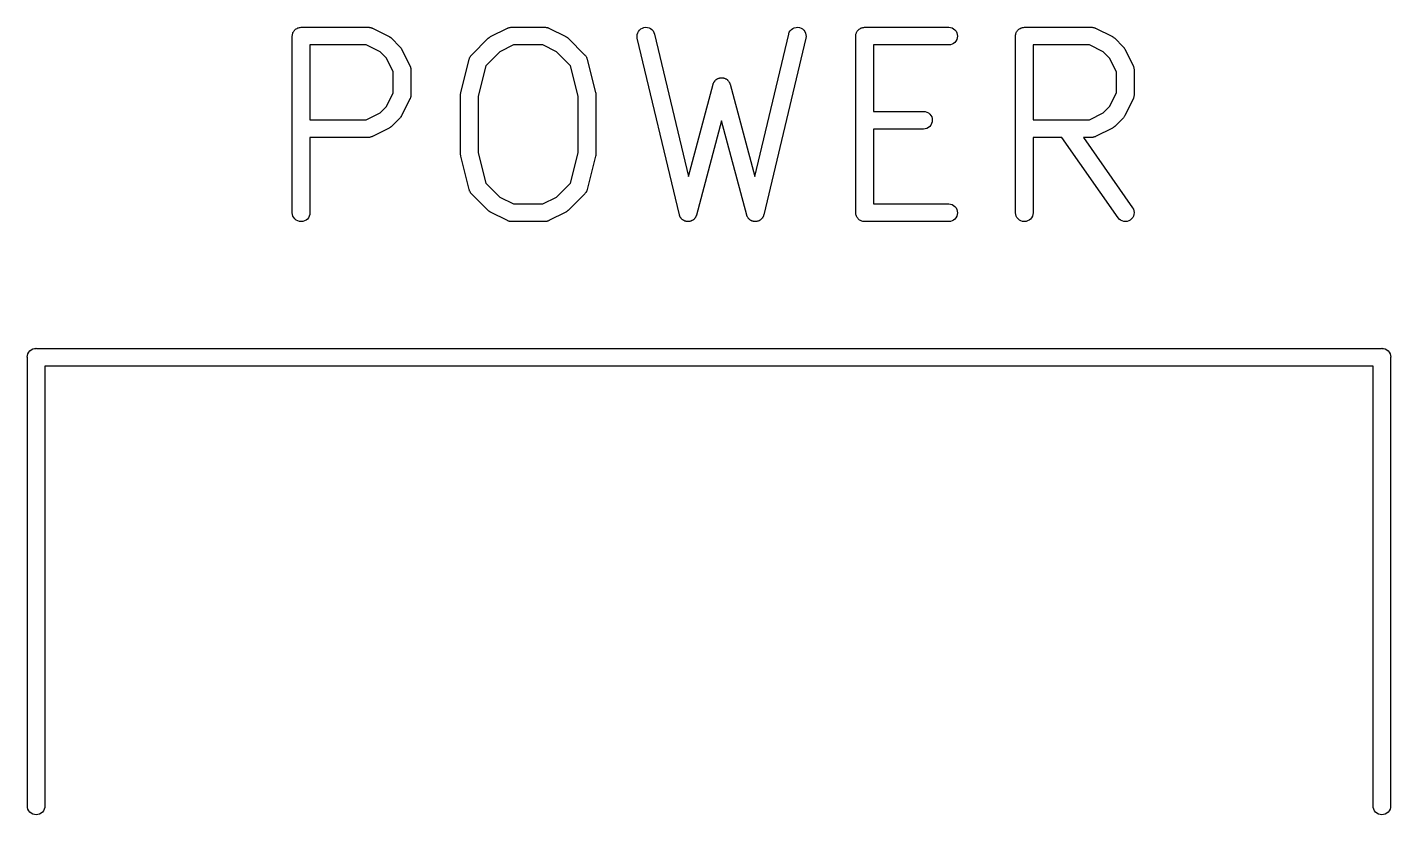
# Model space of a CAD drawing. Extents: x 1.2 to 20.5, y -8.3 to 2.7.
# Drawn here: x 18.99 to 20.51, y -7.76 to -6.882 of the extents above; entities that cross this region are included whole.
import ezdxf

# ---------------------------------------------------------------- set-up
doc = ezdxf.new("R2010")
doc.units = 0
doc.header["$MEASUREMENT"] = 0
doc.layers.add('BLACK', color=7, linetype='CONTINUOUS')

msp = doc.modelspace()

# ---------------------------------------------------------------- linework, layer by layer
at = {"layer": 'BLACK', "linetype": 'CONTINUOUS'}
for p, q in [((19.2885, -6.88517), (19.2892, -6.88459)), ((19.2892, -6.88459), (19.2899, -6.884)), ((19.2899, -6.884), (19.29, -6.88399)), ((19.29, -6.88397), (19.2908, -6.88354)), ((19.29, -6.88399), (19.29, -6.88397)), ((19.2908, -6.88354), (19.2916, -6.8831)), ((19.2916, -6.8831), (19.2917, -6.88309)), ((19.2917, -6.88308), (19.2926, -6.88281)), ((19.2917, -6.88309), (19.2917, -6.88308)), ((19.2926, -6.88281), (19.2935, -6.88255)), ((19.2935, -6.88253), (19.2944, -6.88245)), ((19.2935, -6.88254), (19.2935, -6.88253)), ((19.2935, -6.88255), (19.2935, -6.88254)), ((19.2944, -6.88245), (19.2954, -6.88236)), ((19.2954, -6.88236), (19.3704, -6.88236)), ((19.3704, -6.88236), (19.3705, -6.88236)), ((19.3705, -6.88236), (19.3708, -6.88239)), ((19.3708, -6.88239), (19.3711, -6.88238)), ((19.3711, -6.88238), (19.3717, -6.8825)), ((19.3717, -6.8825), (19.3724, -6.88257)), ((19.3724, -6.88257), (19.3727, -6.88266)), ((19.3727, -6.88266), (19.373, -6.88271)), ((19.373, -6.88271), (19.3736, -6.88295)), ((19.3736, -6.88295), (19.3742, -6.88315)), ((19.3742, -6.88315), (19.3745, -6.88329)), ((19.3745, -6.88329), (19.3748, -6.8834)), ((19.3748, -6.8834), (19.3935, -6.89277)), ((19.5066, -6.89277), (19.5253, -6.8834)), ((19.5253, -6.8834), (19.5254, -6.88334)), ((19.5254, -6.88334), (19.5257, -6.88324)), ((19.5257, -6.88324), (19.526, -6.8831)), ((19.526, -6.8831), (19.5266, -6.88291)), ((19.5266, -6.88291), (19.5272, -6.88267)), ((19.5272, -6.88267), (19.5275, -6.88263)), ((19.5275, -6.88263), (19.5278, -6.88255)), ((19.5278, -6.88255), (19.5285, -6.88248)), ((19.5285, -6.88248), (19.5291, -6.88238)), ((19.5291, -6.88238), (19.5294, -6.88239)), ((19.5294, -6.88239), (19.5297, -6.88236)), ((19.5297, -6.88236), (19.5672, -6.88236)), ((19.5672, -6.88236), (19.5673, -6.88236)), ((19.5673, -6.88236), (19.5676, -6.88239)), ((19.5676, -6.88239), (19.5679, -6.88238)), ((19.5679, -6.88238), (19.5686, -6.8825)), ((19.5686, -6.8825), (19.5693, -6.88257)), ((19.5693, -6.88257), (19.5695, -6.88266)), ((19.5695, -6.88266), (19.5698, -6.88271)), ((19.5698, -6.88271), (19.5704, -6.88295)), ((19.5704, -6.88295), (19.5711, -6.88315)), ((19.5711, -6.88315), (19.5713, -6.88329)), ((19.5713, -6.88329), (19.5716, -6.8834)), ((19.5716, -6.8834), (19.5904, -6.89277)), ((19.6725, -6.88544), (19.674, -6.88418)), ((19.674, -6.88418), (19.6757, -6.88322)), ((19.6757, -6.88322), (19.6775, -6.88261)), ((19.6775, -6.88261), (19.6794, -6.88236)), ((19.6794, -6.88236), (19.6813, -6.88249)), ((19.6813, -6.88249), (19.6832, -6.88299)), ((19.6832, -6.88299), (19.6849, -6.88384)), ((19.6849, -6.88384), (19.6864, -6.885)), ((19.8418, -6.88491), (19.8434, -6.88376)), ((19.8434, -6.88376), (19.8451, -6.88294)), ((19.8451, -6.88294), (19.847, -6.88247)), ((19.847, -6.88247), (19.8489, -6.88237)), ((19.8489, -6.88237), (19.8508, -6.88264)), ((19.8508, -6.88264), (19.8526, -6.88328)), ((19.8526, -6.88328), (19.8542, -6.88426)), ((19.8542, -6.88426), (19.8557, -6.88554)), ((19.9165, -6.88517), (19.9173, -6.88459)), ((19.9173, -6.88459), (19.918, -6.884)), ((19.918, -6.88397), (19.9188, -6.88354)), ((19.918, -6.88399), (19.918, -6.88397)), ((19.918, -6.884), (19.918, -6.88399)), ((19.9188, -6.88354), (19.9197, -6.8831)), ((19.9197, -6.88308), (19.9206, -6.88281)), ((19.9197, -6.88309), (19.9197, -6.88308)), ((19.9197, -6.8831), (19.9197, -6.88309)), ((19.9206, -6.88281), (19.9215, -6.88255)), ((19.9215, -6.88254), (19.9216, -6.88253)), ((19.9215, -6.88255), (19.9215, -6.88254)), ((19.9216, -6.88253), (19.9225, -6.88245)), ((19.9225, -6.88245), (19.9234, -6.88236)), ((19.9234, -6.88236), (20.0172, -6.88236)), ((20.0172, -6.88236), (20.0173, -6.88236)), ((20.0173, -6.88236), (20.0192, -6.88257)), ((20.0192, -6.88257), (20.021, -6.88315)), ((20.021, -6.88315), (20.0227, -6.88408)), ((20.0227, -6.88408), (20.0242, -6.88531)), ((20.0946, -6.88517), (20.0954, -6.88459)), ((20.0954, -6.88459), (20.0961, -6.884)), ((20.0961, -6.88397), (20.0969, -6.88354)), ((20.0961, -6.88399), (20.0961, -6.88397)), ((20.0961, -6.884), (20.0961, -6.88399)), ((20.0969, -6.88354), (20.0978, -6.8831)), ((20.0978, -6.88308), (20.0987, -6.88281)), ((20.0978, -6.88309), (20.0978, -6.88308)), ((20.0978, -6.8831), (20.0978, -6.88309)), ((20.0987, -6.88281), (20.0996, -6.88255)), ((20.0996, -6.88254), (20.0997, -6.88253)), ((20.0996, -6.88255), (20.0996, -6.88254)), ((20.0997, -6.88253), (20.1006, -6.88245)), ((20.1006, -6.88245), (20.1015, -6.88236)), ((20.1015, -6.88236), (20.1765, -6.88236)), ((20.1765, -6.88236), (20.1766, -6.88236)), ((20.1766, -6.88236), (20.1769, -6.88239)), ((20.1769, -6.88239), (20.1772, -6.88238)), ((20.1772, -6.88238), (20.1779, -6.8825)), ((20.1779, -6.8825), (20.1786, -6.88257)), ((20.1786, -6.88257), (20.1788, -6.88266)), ((20.1788, -6.88266), (20.1791, -6.88271)), ((20.1791, -6.88271), (20.1797, -6.88295)), ((20.1797, -6.88295), (20.1804, -6.88315)), ((20.1804, -6.88315), (20.1806, -6.88329)), ((20.1806, -6.88329), (20.1809, -6.8834)), ((20.1809, -6.8834), (20.1997, -6.89277)), ((19.2855, -6.89206), (19.2856, -6.89114)), ((19.2855, -6.89213), (19.2855, -6.89206)), ((19.2855, -6.8922), (19.2855, -6.89213)), ((19.2855, -6.89213), (19.2855, -6.89213)), ((19.2855, -6.89213), (19.2855, -6.89213)), ((19.2855, -7.08905), (19.2855, -6.8922)), ((19.2856, -6.89114), (19.2857, -6.89022)), ((19.2857, -6.89015), (19.286, -6.88927)), ((19.2857, -6.89019), (19.2857, -6.89015)), ((19.2857, -6.89022), (19.2857, -6.89019)), ((19.286, -6.88927), (19.2863, -6.88839)), ((19.2863, -6.88832), (19.2868, -6.88751)), ((19.2863, -6.88836), (19.2863, -6.88832)), ((19.2863, -6.88839), (19.2863, -6.88836)), ((19.2868, -6.88751), (19.2872, -6.8867)), ((19.2872, -6.88664), (19.2878, -6.88593)), ((19.2872, -6.88667), (19.2872, -6.88664)), ((19.2872, -6.8867), (19.2872, -6.88667)), ((19.2878, -6.88593), (19.2884, -6.88522)), ((19.2884, -6.88522), (19.2885, -6.8852)), ((19.2885, -6.8852), (19.2885, -6.88517)), ((19.3935, -6.89277), (19.3936, -6.89283)), ((19.3936, -6.89283), (19.3941, -6.89313)), ((19.3941, -6.89313), (19.3946, -6.8934)), ((19.3946, -6.8934), (19.3949, -6.89366)), ((19.3949, -6.89366), (19.3952, -6.89388)), ((19.3952, -6.89388), (19.3956, -6.89426)), ((19.3956, -6.89426), (19.3961, -6.89462)), ((19.3961, -6.89462), (19.4054, -6.90399)), ((19.4853, -6.91336), (19.504, -6.89462)), ((19.504, -6.89462), (19.5041, -6.89452)), ((19.5041, -6.89452), (19.5045, -6.89417)), ((19.5045, -6.89417), (19.5049, -6.89379)), ((19.5049, -6.89379), (19.5053, -6.89358)), ((19.5053, -6.89358), (19.5056, -6.89332)), ((19.5056, -6.89332), (19.5061, -6.89307)), ((19.5061, -6.89307), (19.5066, -6.89277)), ((19.5904, -6.89277), (19.5905, -6.89283)), ((19.5905, -6.89283), (19.5909, -6.89313)), ((19.5909, -6.89313), (19.5914, -6.8934)), ((19.5914, -6.8934), (19.5918, -6.89366)), ((19.5918, -6.89366), (19.5921, -6.89388)), ((19.5921, -6.89388), (19.5925, -6.89426)), ((19.5925, -6.89426), (19.5929, -6.89462)), ((19.5929, -6.89462), (19.6117, -6.91336)), ((19.6699, -6.89244), (19.67, -6.89052)), ((19.6701, -6.89435), (19.6699, -6.89244)), ((19.67, -6.89052), (19.6705, -6.88867)), ((19.6701, -6.89448), (19.6701, -6.89435)), ((19.717, -7.09133), (19.6701, -6.89448)), ((19.6705, -6.88867), (19.6714, -6.88695)), ((19.6714, -6.88695), (19.6725, -6.88544)), ((19.6864, -6.885), (19.6877, -6.88644)), ((19.6877, -6.88644), (19.6886, -6.8881)), ((19.6886, -6.8881), (19.6893, -6.88992)), ((19.6893, -6.88992), (19.7271, -7.04883)), ((19.801, -7.04883), (19.8389, -6.88992)), ((19.858, -6.89448), (19.8111, -7.09133)), ((19.8389, -6.88979), (19.8395, -6.88798)), ((19.8389, -6.88992), (19.8389, -6.88979)), ((19.8395, -6.88798), (19.8405, -6.88633)), ((19.8405, -6.88633), (19.8418, -6.88491)), ((19.8557, -6.88554), (19.8568, -6.88707)), ((19.8568, -6.88707), (19.8577, -6.8888)), ((19.8577, -6.8888), (19.8581, -6.89066)), ((19.8583, -6.89258), (19.858, -6.89448)), ((19.8581, -6.89066), (19.8583, -6.89258)), ((19.9136, -6.89206), (19.9137, -6.89114)), ((19.9136, -6.89213), (19.9136, -6.89206)), ((19.9136, -6.8922), (19.9136, -6.89213)), ((19.9136, -6.89213), (19.9136, -6.89213)), ((19.9136, -6.89213), (19.9136, -6.89213)), ((19.9136, -7.08905), (19.9136, -6.8922)), ((19.9137, -6.89114), (19.9138, -6.89022)), ((19.9138, -6.89015), (19.9141, -6.88927)), ((19.9138, -6.89019), (19.9138, -6.89015)), ((19.9138, -6.89022), (19.9138, -6.89019)), ((19.9141, -6.88927), (19.9143, -6.88839)), ((19.9143, -6.88839), (19.9144, -6.88836)), ((19.9144, -6.88832), (19.9148, -6.88751)), ((19.9144, -6.88836), (19.9144, -6.88832)), ((19.9148, -6.88751), (19.9153, -6.8867)), ((19.9153, -6.88664), (19.9159, -6.88593)), ((19.9153, -6.88667), (19.9153, -6.88664)), ((19.9153, -6.8867), (19.9153, -6.88667)), ((19.9159, -6.88593), (19.9165, -6.88522)), ((19.9165, -6.8852), (19.9165, -6.88517)), ((19.9165, -6.88522), (19.9165, -6.8852)), ((20.0241, -6.89918), (20.0226, -6.9004)), ((20.0253, -6.8977), (20.0241, -6.89918)), ((20.0242, -6.88531), (20.0254, -6.88681)), ((20.0262, -6.89602), (20.0253, -6.8977)), ((20.0254, -6.88681), (20.0263, -6.88851)), ((20.0268, -6.89418), (20.0262, -6.89602)), ((20.0263, -6.88851), (20.0268, -6.89036)), ((20.0268, -6.89036), (20.027, -6.89227)), ((20.027, -6.89227), (20.0268, -6.89418)), ((20.0917, -6.89206), (20.0918, -6.89114)), ((20.0917, -6.89213), (20.0917, -6.89206)), ((20.0917, -6.8922), (20.0917, -6.89213)), ((20.0917, -6.89213), (20.0917, -6.89213)), ((20.0917, -6.89213), (20.0917, -6.89213)), ((20.0917, -7.08905), (20.0917, -6.8922)), ((20.0918, -6.89114), (20.0919, -6.89022)), ((20.0919, -6.89015), (20.0922, -6.88927)), ((20.0919, -6.89019), (20.0919, -6.89015)), ((20.0919, -6.89022), (20.0919, -6.89019)), ((20.0922, -6.88927), (20.0924, -6.88839)), ((20.0924, -6.88839), (20.0925, -6.88836)), ((20.0925, -6.88832), (20.0929, -6.88751)), ((20.0925, -6.88836), (20.0925, -6.88832)), ((20.0929, -6.88751), (20.0934, -6.8867)), ((20.0934, -6.88664), (20.094, -6.88593)), ((20.0934, -6.88667), (20.0934, -6.88664)), ((20.0934, -6.8867), (20.0934, -6.88667)), ((20.094, -6.88593), (20.0946, -6.88522)), ((20.0946, -6.8852), (20.0946, -6.88517)), ((20.0946, -6.88522), (20.0946, -6.8852)), ((20.1997, -6.89277), (20.1998, -6.89283)), ((20.1998, -6.89283), (20.2002, -6.89313)), ((20.2002, -6.89313), (20.2007, -6.8934)), ((20.2007, -6.8934), (20.201, -6.89366)), ((20.201, -6.89366), (20.2014, -6.89388)), ((20.2014, -6.89388), (20.2018, -6.89426)), ((20.2018, -6.89426), (20.2022, -6.89462)), ((20.2022, -6.89462), (20.2116, -6.90399)), ((19.3052, -6.90204), (19.3052, -6.98547)), ((19.368, -6.90204), (19.3052, -6.90204)), ((19.3833, -6.90966), (19.368, -6.90204)), ((19.3904, -6.91678), (19.3833, -6.90966)), ((19.4054, -6.90399), (19.4055, -6.90409)), ((19.4055, -6.90409), (19.4059, -6.90452)), ((19.4059, -6.90452), (19.4063, -6.90492)), ((19.4063, -6.90492), (19.4065, -6.90527)), ((19.4065, -6.90527), (19.4067, -6.90559)), ((19.4067, -6.90559), (19.407, -6.90608)), ((19.407, -6.90608), (19.4073, -6.90655)), ((19.4073, -6.90655), (19.4167, -6.92529)), ((19.4837, -6.91543), (19.484, -6.91485)), ((19.484, -6.91485), (19.4842, -6.91462)), ((19.4842, -6.91462), (19.4844, -6.91437)), ((19.4844, -6.91437), (19.4848, -6.91388)), ((19.4848, -6.91388), (19.4853, -6.91336)), ((19.5168, -6.90966), (19.5011, -6.92535)), ((19.532, -6.90204), (19.5168, -6.90966)), ((19.5649, -6.90204), (19.532, -6.90204)), ((19.5801, -6.90966), (19.5649, -6.90204)), ((19.5958, -6.92535), (19.5801, -6.90966)), ((19.6117, -6.91336), (19.6118, -6.91346)), ((19.6118, -6.91346), (19.6122, -6.91398)), ((19.6122, -6.91398), (19.6126, -6.91448)), ((19.6126, -6.91448), (19.6128, -6.91473)), ((19.6128, -6.91473), (19.613, -6.91496)), ((19.613, -6.91496), (19.6133, -6.91555)), ((20.0172, -6.90204), (19.9333, -6.90204)), ((19.9333, -6.90204), (19.9333, -6.9761)), ((20.0191, -6.90186), (20.0172, -6.90204)), ((20.0209, -6.9013), (20.0191, -6.90186)), ((20.0226, -6.9004), (20.0209, -6.9013)), ((20.1114, -6.90204), (20.1114, -6.98547)), ((20.1742, -6.90204), (20.1114, -6.90204)), ((20.1894, -6.90966), (20.1742, -6.90204)), ((20.1965, -6.91678), (20.1894, -6.90966)), ((20.2116, -6.90399), (20.2117, -6.90409)), ((20.2117, -6.90409), (20.212, -6.90452)), ((20.212, -6.90452), (20.2124, -6.90492)), ((20.2124, -6.90492), (20.2126, -6.90527)), ((20.2126, -6.90527), (20.2129, -6.90559)), ((20.2129, -6.90559), (20.2131, -6.90608)), ((20.2131, -6.90608), (20.2134, -6.90655)), ((20.2134, -6.90655), (20.2228, -6.92529)), ((19.398, -6.93202), (19.3904, -6.91678)), ((19.4167, -6.92529), (19.4167, -6.92542)), ((19.4167, -6.92542), (19.4168, -6.92569)), ((19.4168, -6.92569), (19.417, -6.92595)), ((19.417, -6.92595), (19.4171, -6.92659)), ((19.4171, -6.92659), (19.4174, -6.92722)), ((19.4174, -6.92722), (19.4174, -6.92751)), ((19.4174, -6.92751), (19.4175, -6.92778)), ((19.4175, -6.92778), (19.4176, -6.92845)), ((19.4176, -6.92845), (19.4177, -6.92912)), ((19.4177, -6.92912), (19.4177, -6.92941)), ((19.4177, -6.92941), (19.4177, -6.9297)), ((19.4177, -6.9297), (19.4177, -6.95782)), ((19.4733, -6.95543), (19.4827, -6.91794)), ((19.4827, -6.9178), (19.4829, -6.91718)), ((19.4827, -6.91794), (19.4827, -6.9178)), ((19.4829, -6.91718), (19.4831, -6.91654)), ((19.4831, -6.91654), (19.4833, -6.91628)), ((19.4833, -6.91628), (19.4834, -6.916)), ((19.4834, -6.916), (19.4837, -6.91543)), ((19.5011, -6.92535), (19.4927, -6.95903)), ((19.6042, -6.95903), (19.5958, -6.92535)), ((19.6133, -6.91555), (19.6136, -6.91613)), ((19.6136, -6.91613), (19.6137, -6.9164)), ((19.6137, -6.9164), (19.6138, -6.91667)), ((19.6138, -6.91667), (19.614, -6.91731)), ((19.614, -6.91731), (19.6143, -6.91794)), ((19.6143, -6.91794), (19.6236, -6.95543)), ((20.2042, -6.93202), (20.1965, -6.91678)), ((20.2228, -6.92529), (20.2229, -6.92542)), ((20.2229, -6.92542), (20.223, -6.92569)), ((20.223, -6.92569), (20.2231, -6.92595)), ((20.2231, -6.92595), (20.2233, -6.92659)), ((20.2233, -6.92659), (20.2235, -6.92722)), ((20.2235, -6.92722), (20.2236, -6.92751)), ((20.2236, -6.92751), (20.2237, -6.92778)), ((20.2237, -6.92778), (20.2237, -6.92845)), ((20.2237, -6.92845), (20.2238, -6.92912)), ((20.2238, -6.92912), (20.2238, -6.92941)), ((20.2238, -6.92941), (20.2238, -6.9297)), ((20.2238, -6.9297), (20.2238, -6.95782)), ((19.398, -6.95549), (19.398, -6.93202)), ((19.7546, -6.94578), (19.7547, -6.94548)), ((19.7547, -6.94548), (19.7548, -6.94516)), ((19.7548, -6.94516), (19.7551, -6.94458)), ((19.7551, -6.94458), (19.7553, -6.94399)), ((19.7553, -6.94399), (19.7555, -6.94371)), ((19.7555, -6.94371), (19.7556, -6.94342)), ((19.7556, -6.94342), (19.756, -6.94291)), ((19.756, -6.94291), (19.7563, -6.94237)), ((19.7563, -6.94237), (19.7565, -6.94213)), ((19.7565, -6.94213), (19.7567, -6.94187)), ((19.7567, -6.94187), (19.7572, -6.94144)), ((19.7572, -6.94144), (19.7576, -6.94098)), ((19.7576, -6.94098), (19.7579, -6.94079)), ((19.7579, -6.94079), (19.7581, -6.94058)), ((19.7581, -6.94058), (19.7587, -6.94024)), ((19.7587, -6.94024), (19.7592, -6.93987)), ((19.7592, -6.93987), (19.7595, -6.93974)), ((19.7595, -6.93974), (19.7598, -6.93958)), ((19.7598, -6.93958), (19.7604, -6.93936)), ((19.7604, -6.93936), (19.761, -6.9391)), ((19.761, -6.9391), (19.7613, -6.93903)), ((19.7613, -6.93903), (19.7616, -6.93892)), ((19.7616, -6.93892), (19.7622, -6.93882)), ((19.7622, -6.93882), (19.7628, -6.93868)), ((19.7628, -6.93868), (19.7632, -6.93867)), ((19.7632, -6.93867), (19.7635, -6.93862)), ((19.7635, -6.93862), (19.7641, -6.93864)), ((19.7641, -6.93864), (19.7648, -6.93863)), ((19.7648, -6.93863), (19.7651, -6.93868)), ((19.7651, -6.93868), (19.7654, -6.93869)), ((19.7654, -6.93869), (19.766, -6.93884)), ((19.766, -6.93884), (19.7667, -6.93895)), ((19.7667, -6.93895), (19.767, -6.93907)), ((19.767, -6.93907), (19.7673, -6.93914)), ((19.7673, -6.93914), (19.7679, -6.93941)), ((19.7679, -6.93941), (19.7685, -6.93964)), ((19.7685, -6.93964), (19.7687, -6.93981)), ((19.7687, -6.93981), (19.769, -6.93994)), ((19.769, -6.93994), (19.7695, -6.94032)), ((19.7695, -6.94032), (19.7701, -6.94066)), ((19.7701, -6.94066), (19.7703, -6.94088)), ((19.7703, -6.94088), (19.7706, -6.94107)), ((19.7706, -6.94107), (19.771, -6.94154)), ((19.771, -6.94154), (19.7715, -6.94198)), ((19.7715, -6.94198), (19.7717, -6.94224)), ((19.7717, -6.94224), (19.7719, -6.94248)), ((19.7719, -6.94248), (19.7722, -6.94302)), ((19.7722, -6.94302), (19.7726, -6.94354)), ((19.7726, -6.94354), (19.7727, -6.94384)), ((19.7727, -6.94384), (19.7729, -6.94411)), ((19.7729, -6.94411), (19.7731, -6.94471)), ((19.7731, -6.94471), (19.7734, -6.94529)), ((19.7734, -6.94529), (19.7735, -6.94561)), ((20.2042, -6.95549), (20.2042, -6.93202)), ((19.3904, -6.97074), (19.398, -6.95549)), ((19.4173, -6.96043), (19.4171, -6.96105)), ((19.4174, -6.96014), (19.4173, -6.96043)), ((19.4175, -6.95986), (19.4174, -6.96014)), ((19.4176, -6.9592), (19.4175, -6.95986)), ((19.4177, -6.95853), (19.4176, -6.9592)), ((19.4177, -6.95782), (19.4177, -6.95796)), ((19.4177, -6.95796), (19.4177, -6.95824)), ((19.4177, -6.95824), (19.4177, -6.95853)), ((19.473, -6.95733), (19.4731, -6.95655)), ((19.473, -6.95751), (19.473, -6.95733)), ((19.473, -6.95768), (19.473, -6.95751)), ((19.473, -6.95782), (19.473, -6.95768)), ((19.473, -7.02343), (19.473, -6.95782)), ((19.4731, -6.95655), (19.4732, -6.95577)), ((19.4732, -6.95577), (19.4733, -6.9556)), ((19.4733, -6.9556), (19.4733, -6.95543)), ((19.4927, -6.95903), (19.4927, -7.02222)), ((19.6042, -7.02222), (19.6042, -6.95903)), ((19.6236, -6.95543), (19.6237, -6.95556)), ((19.6237, -6.95556), (19.6237, -6.95574)), ((19.6237, -6.95574), (19.6237, -6.95591)), ((19.6237, -6.95591), (19.6238, -6.95669)), ((19.6238, -6.95669), (19.6239, -6.95747)), ((19.6239, -6.95747), (19.6239, -6.95764)), ((19.6239, -6.95764), (19.6239, -6.95782)), ((19.6239, -6.95782), (19.6239, -7.02343)), ((19.7271, -7.04883), (19.7546, -6.94591)), ((19.7546, -6.94591), (19.7546, -6.94578)), ((19.7735, -6.94561), (19.7736, -6.94591)), ((19.7736, -6.94591), (19.801, -7.04883)), ((20.1965, -6.97074), (20.2042, -6.95549)), ((20.2235, -6.96043), (20.2233, -6.96105)), ((20.2236, -6.95986), (20.2235, -6.96014)), ((20.2235, -6.96014), (20.2235, -6.96043)), ((20.2237, -6.9592), (20.2236, -6.95986)), ((20.2238, -6.95853), (20.2237, -6.9592)), ((20.2238, -6.95782), (20.2238, -6.95796)), ((20.2238, -6.95796), (20.2238, -6.95824)), ((20.2238, -6.95824), (20.2238, -6.95853)), ((19.3833, -6.97785), (19.3904, -6.97074)), ((19.4167, -6.96222), (19.4073, -6.98097)), ((19.4168, -6.96195), (19.4167, -6.96222)), ((19.4169, -6.9617), (19.4168, -6.96195)), ((19.4171, -6.96105), (19.4169, -6.9617)), ((20.1894, -6.97785), (20.1965, -6.97074)), ((20.2228, -6.96222), (20.2134, -6.98097)), ((20.2229, -6.96195), (20.2228, -6.96222)), ((20.2231, -6.9617), (20.2229, -6.96195)), ((20.2233, -6.96105), (20.2231, -6.9617)), ((19.3052, -6.98547), (19.368, -6.98547)), ((19.368, -6.98547), (19.3833, -6.97785)), ((19.4054, -6.98353), (19.3961, -6.9929)), ((19.4058, -6.9831), (19.4054, -6.98353)), ((19.4062, -6.9827), (19.4058, -6.9831)), ((19.4064, -6.98236), (19.4062, -6.9827)), ((19.4067, -6.98204), (19.4064, -6.98236)), ((19.4069, -6.98155), (19.4067, -6.98204)), ((19.4072, -6.98109), (19.4069, -6.98155)), ((19.4073, -6.98097), (19.4072, -6.98109)), ((19.7641, -6.98664), (19.7361, -7.09159)), ((19.792, -7.09159), (19.7641, -6.98664)), ((19.9333, -6.9761), (19.989, -6.9761)), ((19.989, -6.9761), (19.9892, -6.9761)), ((19.9892, -6.9761), (19.9911, -6.97631)), ((19.9911, -6.97631), (19.9929, -6.97689)), ((19.9929, -6.97689), (19.9946, -6.97782)), ((19.9946, -6.97782), (19.9961, -6.97905)), ((19.9961, -6.97905), (19.9973, -6.98055)), ((19.9981, -6.98975), (19.9972, -6.99144)), ((19.9973, -6.98055), (19.9982, -6.98225)), ((19.9987, -6.98792), (19.9981, -6.98975)), ((19.9982, -6.98225), (19.9987, -6.98409)), ((19.9987, -6.98409), (19.9989, -6.98601)), ((19.9989, -6.98601), (19.9987, -6.98792)), ((20.1114, -6.98547), (20.1742, -6.98547)), ((20.1742, -6.98547), (20.1894, -6.97785)), ((20.2116, -6.98353), (20.2022, -6.9929)), ((20.2119, -6.9831), (20.2116, -6.98353)), ((20.2123, -6.9827), (20.2119, -6.9831)), ((20.2125, -6.98236), (20.2123, -6.9827)), ((20.2128, -6.98204), (20.2125, -6.98236)), ((20.2131, -6.98155), (20.2128, -6.98204)), ((20.2134, -6.98109), (20.2131, -6.98155)), ((20.2134, -6.98097), (20.2134, -6.98109)), ((19.3704, -7.00516), (19.3052, -7.00516)), ((19.3052, -7.00516), (19.3052, -7.08905)), ((19.3706, -7.00513), (19.3704, -7.00516)), ((19.3709, -7.00514), (19.3706, -7.00513)), ((19.3716, -7.00503), (19.3709, -7.00514)), ((19.3723, -7.00497), (19.3716, -7.00503)), ((19.3725, -7.00488), (19.3723, -7.00497)), ((19.3728, -7.00484), (19.3725, -7.00488)), ((19.3735, -7.00461), (19.3728, -7.00484)), ((19.3741, -7.00441), (19.3735, -7.00461)), ((19.3744, -7.00428), (19.3741, -7.00441)), ((19.3746, -7.00418), (19.3744, -7.00428)), ((19.3748, -7.00412), (19.3746, -7.00418)), ((19.3935, -6.99474), (19.3748, -7.00412)), ((19.394, -6.99445), (19.3935, -6.99474)), ((19.3945, -6.99419), (19.394, -6.99445)), ((19.3948, -6.99394), (19.3945, -6.99419)), ((19.3951, -6.99372), (19.3948, -6.99394)), ((19.3955, -6.99334), (19.3951, -6.99372)), ((19.396, -6.993), (19.3955, -6.99334)), ((19.3961, -6.9929), (19.396, -6.993)), ((19.989, -6.99578), (19.9333, -6.99578)), ((19.9333, -6.99578), (19.9333, -7.07921)), ((19.9909, -6.99559), (19.989, -6.99578)), ((19.9928, -6.99504), (19.9909, -6.99559)), ((19.9945, -6.99414), (19.9928, -6.99504)), ((19.996, -6.99292), (19.9945, -6.99414)), ((19.9972, -6.99144), (19.996, -6.99292)), ((20.1433, -7.00516), (20.1114, -7.00516)), ((20.1114, -7.00516), (20.1114, -7.08905)), ((20.2059, -7.0947), (20.1433, -7.00516)), ((20.1765, -7.00516), (20.1673, -7.00516)), ((20.1673, -7.00516), (20.2221, -7.08341)), ((20.1768, -7.00513), (20.1765, -7.00516)), ((20.1771, -7.00514), (20.1768, -7.00513)), ((20.1778, -7.00503), (20.1771, -7.00514)), ((20.1784, -7.00497), (20.1778, -7.00503)), ((20.1787, -7.00488), (20.1784, -7.00497)), ((20.179, -7.00484), (20.1787, -7.00488)), ((20.1796, -7.00461), (20.179, -7.00484)), ((20.1803, -7.00441), (20.1796, -7.00461)), ((20.1805, -7.00428), (20.1803, -7.00441)), ((20.1808, -7.00418), (20.1805, -7.00428)), ((20.1809, -7.00412), (20.1808, -7.00418)), ((20.1997, -6.99474), (20.1809, -7.00412)), ((20.2001, -6.99445), (20.1997, -6.99474)), ((20.2006, -6.99419), (20.2001, -6.99445)), ((20.2009, -6.99394), (20.2006, -6.99419)), ((20.2013, -6.99372), (20.2009, -6.99394)), ((20.2017, -6.99334), (20.2013, -6.99372)), ((20.2021, -6.993), (20.2017, -6.99334)), ((20.2022, -6.9929), (20.2021, -6.993)), ((19.473, -7.02361), (19.473, -7.02343)), ((19.473, -7.02378), (19.473, -7.02361)), ((19.4731, -7.02456), (19.473, -7.02378)), ((19.4732, -7.02535), (19.4731, -7.02456)), ((19.4732, -7.02551), (19.4732, -7.02535)), ((19.4733, -7.02569), (19.4732, -7.02551)), ((19.4733, -7.02582), (19.4733, -7.02569)), ((19.4827, -7.06332), (19.4733, -7.02582)), ((19.4927, -7.02222), (19.5011, -7.0559)), ((19.5958, -7.0559), (19.6042, -7.02222)), ((19.6236, -7.02582), (19.6143, -7.06332)), ((19.6237, -7.02565), (19.6236, -7.02582)), ((19.6238, -7.0247), (19.6237, -7.02548)), ((19.6237, -7.02548), (19.6237, -7.02565)), ((19.6239, -7.02392), (19.6238, -7.0247)), ((19.6239, -7.02343), (19.6239, -7.02357)), ((19.6239, -7.02357), (19.6239, -7.02375)), ((19.6239, -7.02375), (19.6239, -7.02392)), ((19.4829, -7.06394), (19.4827, -7.06332)), ((19.4831, -7.06459), (19.4829, -7.06394)), ((19.4832, -7.06485), (19.4831, -7.06459)), ((19.4833, -7.06513), (19.4832, -7.06485)), ((19.4837, -7.0657), (19.4833, -7.06513)), ((19.484, -7.06629), (19.4837, -7.0657)), ((19.4841, -7.06652), (19.484, -7.06629)), ((19.4843, -7.06678), (19.4841, -7.06652)), ((19.4847, -7.06727), (19.4843, -7.06678)), ((19.5011, -7.0559), (19.5168, -7.07159)), ((19.5801, -7.07159), (19.5958, -7.0559)), ((19.6125, -7.06689), (19.6121, -7.06737)), ((19.6127, -7.06663), (19.6125, -7.06689)), ((19.6129, -7.06641), (19.6127, -7.06663)), ((19.6132, -7.06582), (19.6129, -7.06641)), ((19.6135, -7.06525), (19.6132, -7.06582)), ((19.6137, -7.06497), (19.6135, -7.06525)), ((19.6138, -7.06471), (19.6137, -7.06497)), ((19.614, -7.06408), (19.6138, -7.06471)), ((19.6142, -7.06345), (19.614, -7.06408)), ((19.6143, -7.06332), (19.6142, -7.06345)), ((19.4852, -7.06779), (19.4847, -7.06727)), ((19.4853, -7.06789), (19.4852, -7.06779)), ((19.504, -7.08664), (19.4853, -7.06789)), ((19.5168, -7.07159), (19.532, -7.07921)), ((19.532, -7.07921), (19.5649, -7.07921)), ((19.5649, -7.07921), (19.5801, -7.07159)), ((19.6117, -7.06789), (19.5929, -7.08664)), ((19.6121, -7.06737), (19.6117, -7.06789)), ((19.9333, -7.07921), (20.0172, -7.07921)), ((20.0172, -7.07921), (20.0173, -7.07921)), ((20.0173, -7.07921), (20.0192, -7.07942)), ((20.0192, -7.07942), (20.021, -7.08)), ((20.021, -7.08), (20.0227, -7.08093)), ((20.0227, -7.08093), (20.0242, -7.08216)), ((20.0242, -7.08216), (20.0254, -7.08366)), ((19.2857, -7.09096), (19.2855, -7.08905)), ((19.2863, -7.0928), (19.2857, -7.09096)), ((19.2872, -7.0945), (19.2863, -7.0928)), ((19.2884, -7.09599), (19.2872, -7.0945)), ((19.2899, -7.09721), (19.2884, -7.09599)), ((19.2916, -7.09812), (19.2899, -7.09721)), ((19.3008, -7.09729), (19.2991, -7.09818)), ((19.3023, -7.09608), (19.3008, -7.09729)), ((19.3035, -7.09461), (19.3023, -7.09608)), ((19.3044, -7.09293), (19.3035, -7.09461)), ((19.305, -7.0911), (19.3044, -7.09293)), ((19.3052, -7.08919), (19.305, -7.0911)), ((19.3052, -7.08905), (19.3052, -7.08919)), ((19.5044, -7.08699), (19.504, -7.08664)), ((19.5048, -7.08737), (19.5044, -7.08699)), ((19.5052, -7.0876), (19.5048, -7.08737)), ((19.5055, -7.08786), (19.5052, -7.0876)), ((19.506, -7.08812), (19.5055, -7.08786)), ((19.5064, -7.08842), (19.506, -7.08812)), ((19.5066, -7.08848), (19.5064, -7.08842)), ((19.5253, -7.09785), (19.5066, -7.08848)), ((19.5904, -7.08848), (19.5716, -7.09785)), ((19.5908, -7.08819), (19.5904, -7.08848)), ((19.5913, -7.08793), (19.5908, -7.08819)), ((19.5916, -7.08768), (19.5913, -7.08793)), ((19.592, -7.08746), (19.5916, -7.08768)), ((19.5924, -7.08708), (19.592, -7.08746)), ((19.5928, -7.08673), (19.5924, -7.08708)), ((19.5929, -7.08664), (19.5928, -7.08673)), ((19.7171, -7.09176), (19.717, -7.09133)), ((19.7172, -7.0922), (19.7171, -7.09176)), ((19.7174, -7.09267), (19.7172, -7.0922)), ((19.7176, -7.09315), (19.7174, -7.09267)), ((19.7178, -7.09354), (19.7176, -7.09315)), ((19.718, -7.09395), (19.7178, -7.09354)), ((19.7183, -7.09437), (19.718, -7.09395)), ((19.7186, -7.09481), (19.7183, -7.09437)), ((19.7189, -7.09515), (19.7186, -7.09481)), ((19.7191, -7.09552), (19.7189, -7.09515)), ((19.7195, -7.09587), (19.7191, -7.09552)), ((19.7199, -7.09625), (19.7195, -7.09587)), ((19.7202, -7.09652), (19.7199, -7.09625)), ((19.7205, -7.09684), (19.7202, -7.09652)), ((19.721, -7.09711), (19.7205, -7.09684)), ((19.7214, -7.09742), (19.721, -7.09711)), ((19.7218, -7.09762), (19.7214, -7.09742)), ((19.7318, -7.09733), (19.7314, -7.09762)), ((19.7323, -7.09708), (19.7318, -7.09733)), ((19.7326, -7.09678), (19.7323, -7.09708)), ((19.733, -7.09652), (19.7326, -7.09678)), ((19.7333, -7.09615), (19.733, -7.09652)), ((19.7337, -7.09581), (19.7333, -7.09615)), ((19.734, -7.09546), (19.7337, -7.09581)), ((19.7343, -7.09513), (19.734, -7.09546)), ((19.7346, -7.0947), (19.7343, -7.09513)), ((19.7349, -7.0943), (19.7346, -7.0947)), ((19.7351, -7.09389), (19.7349, -7.0943)), ((19.7353, -7.09351), (19.7351, -7.09389)), ((19.7355, -7.09303), (19.7353, -7.09351)), ((19.7358, -7.09258), (19.7355, -7.09303)), ((19.7359, -7.09214), (19.7358, -7.09258)), ((19.736, -7.09172), (19.7359, -7.09214)), ((19.7361, -7.09159), (19.736, -7.09172)), ((19.7922, -7.09201), (19.792, -7.09159)), ((19.7923, -7.09245), (19.7922, -7.09201)), ((19.7925, -7.09291), (19.7923, -7.09245)), ((19.7927, -7.09339), (19.7925, -7.09291)), ((19.793, -7.09377), (19.7927, -7.09339)), ((19.7932, -7.09418), (19.793, -7.09377)), ((19.7935, -7.09459), (19.7932, -7.09418)), ((19.7937, -7.09502), (19.7935, -7.09459)), ((19.794, -7.09535), (19.7937, -7.09502)), ((19.7943, -7.09571), (19.794, -7.09535)), ((19.7947, -7.09605), (19.7943, -7.09571)), ((19.795, -7.09643), (19.7947, -7.09605)), ((19.7954, -7.09669), (19.795, -7.09643)), ((19.7957, -7.09699), (19.7954, -7.09669)), ((19.7962, -7.09725), (19.7957, -7.09699)), ((19.7966, -7.09755), (19.7962, -7.09725)), ((19.807, -7.09718), (19.8066, -7.09749)), ((19.8075, -7.09692), (19.807, -7.09718)), ((19.8078, -7.09661), (19.8075, -7.09692)), ((19.8082, -7.09634), (19.8078, -7.09661)), ((19.8085, -7.09596), (19.8082, -7.09634)), ((19.8089, -7.09562), (19.8085, -7.09596)), ((19.8092, -7.09525), (19.8089, -7.09562)), ((19.8095, -7.09492), (19.8092, -7.09525)), ((19.8097, -7.09448), (19.8095, -7.09492)), ((19.81, -7.09407), (19.8097, -7.09448)), ((19.8102, -7.09366), (19.81, -7.09407)), ((19.8104, -7.09327), (19.8102, -7.09366)), ((19.8106, -7.09279), (19.8104, -7.09327)), ((19.8108, -7.09233), (19.8106, -7.09279)), ((19.8109, -7.09189), (19.8108, -7.09233)), ((19.8111, -7.09146), (19.8109, -7.09189)), ((19.8111, -7.09133), (19.8111, -7.09146)), ((19.9137, -7.08997), (19.9136, -7.08905)), ((19.9137, -7.0909), (19.9137, -7.08997)), ((19.9138, -7.09093), (19.9137, -7.0909)), ((19.9138, -7.09096), (19.9138, -7.09093)), ((19.914, -7.09185), (19.9138, -7.09096)), ((19.9143, -7.09274), (19.914, -7.09185)), ((19.9143, -7.09277), (19.9143, -7.09274)), ((19.9143, -7.0928), (19.9143, -7.09277)), ((19.9148, -7.09362), (19.9143, -7.0928)), ((19.9152, -7.09444), (19.9148, -7.09362)), ((19.9152, -7.09447), (19.9152, -7.09444)), ((19.9152, -7.0945), (19.9152, -7.09447)), ((19.9158, -7.09522), (19.9152, -7.0945)), ((19.9164, -7.09594), (19.9158, -7.09522)), ((19.9164, -7.09596), (19.9164, -7.09594)), ((19.9164, -7.09599), (19.9164, -7.09596)), ((19.9171, -7.09658), (19.9164, -7.09599)), ((19.9179, -7.09717), (19.9171, -7.09658)), ((19.9179, -7.09719), (19.9179, -7.09717)), ((19.9179, -7.09721), (19.9179, -7.09719)), ((19.9187, -7.09765), (19.9179, -7.09721)), ((20.0226, -7.09725), (20.0209, -7.09815)), ((20.0241, -7.09604), (20.0226, -7.09725)), ((20.0253, -7.09456), (20.0241, -7.09604)), ((20.0262, -7.09287), (20.0253, -7.09456)), ((20.0254, -7.08366), (20.0263, -7.08536)), ((20.0268, -7.09103), (20.0262, -7.09287)), ((20.0263, -7.08536), (20.0268, -7.08721)), ((20.0268, -7.08721), (20.027, -7.08912)), ((20.027, -7.08912), (20.0268, -7.09103)), ((20.0919, -7.09096), (20.0917, -7.08905)), ((20.0924, -7.0928), (20.0919, -7.09096)), ((20.0933, -7.0945), (20.0924, -7.0928)), ((20.0945, -7.09599), (20.0933, -7.0945)), ((20.096, -7.09721), (20.0945, -7.09599)), ((20.0977, -7.09812), (20.096, -7.09721)), ((20.1069, -7.09729), (20.1052, -7.09818)), ((20.1084, -7.09608), (20.1069, -7.09729)), ((20.1096, -7.09461), (20.1084, -7.09608)), ((20.1106, -7.09293), (20.1096, -7.09461)), ((20.1111, -7.0911), (20.1106, -7.09293)), ((20.1114, -7.08919), (20.1111, -7.0911)), ((20.1114, -7.08905), (20.1114, -7.08919)), ((20.2072, -7.09615), (20.2059, -7.0947)), ((20.2087, -7.09734), (20.2072, -7.09615)), ((20.2104, -7.09821), (20.2087, -7.09734)), ((20.2196, -7.09715), (20.2179, -7.09808)), ((20.2211, -7.09591), (20.2196, -7.09715)), ((20.2223, -7.09441), (20.2211, -7.09591)), ((20.2221, -7.08341), (20.2221, -7.08352)), ((20.2221, -7.08352), (20.2231, -7.08521)), ((20.2231, -7.09271), (20.2223, -7.09441)), ((20.2231, -7.08521), (20.2236, -7.08704)), ((20.2237, -7.09086), (20.2231, -7.09271)), ((20.2236, -7.08704), (20.2238, -7.08895)), ((20.2238, -7.08895), (20.2237, -7.09086)), ((19.2934, -7.09869), (19.2916, -7.09812)), ((19.2953, -7.09889), (19.2934, -7.09869)), ((19.2972, -7.09872), (19.2953, -7.09889)), ((19.2991, -7.09818), (19.2972, -7.09872)), ((19.5256, -7.09796), (19.5253, -7.09785)), ((19.5258, -7.0981), (19.5256, -7.09796)), ((19.5265, -7.0983), (19.5258, -7.0981)), ((19.5271, -7.09854), (19.5265, -7.0983)), ((19.5274, -7.09859), (19.5271, -7.09854)), ((19.5277, -7.09868), (19.5274, -7.09859)), ((19.5283, -7.09875), (19.5277, -7.09868)), ((19.529, -7.09887), (19.5283, -7.09875)), ((19.5293, -7.09886), (19.529, -7.09887)), ((19.5296, -7.09889), (19.5293, -7.09886)), ((19.5297, -7.09889), (19.5296, -7.09889)), ((19.5672, -7.09889), (19.5297, -7.09889)), ((19.5675, -7.09887), (19.5672, -7.09889)), ((19.5678, -7.09888), (19.5675, -7.09887)), ((19.5685, -7.09877), (19.5678, -7.09888)), ((19.5691, -7.09871), (19.5685, -7.09877)), ((19.5694, -7.09862), (19.5691, -7.09871)), ((19.5697, -7.09858), (19.5694, -7.09862)), ((19.5703, -7.09835), (19.5697, -7.09858)), ((19.571, -7.09815), (19.5703, -7.09835)), ((19.5712, -7.09802), (19.571, -7.09815)), ((19.5715, -7.09792), (19.5712, -7.09802)), ((19.5716, -7.09785), (19.5715, -7.09792)), ((19.7222, -7.09786), (19.7218, -7.09762)), ((19.7226, -7.09804), (19.7222, -7.09786)), ((19.7231, -7.09826), (19.7226, -7.09804)), ((19.7235, -7.09838), (19.7231, -7.09826)), ((19.724, -7.09854), (19.7235, -7.09838)), ((19.7245, -7.09863), (19.724, -7.09854)), ((19.725, -7.09876), (19.7245, -7.09863)), ((19.7254, -7.09879), (19.725, -7.09876)), ((19.7259, -7.09887), (19.7254, -7.09879)), ((19.7264, -7.09886), (19.7259, -7.09887)), ((19.7269, -7.09889), (19.7264, -7.09886)), ((19.7273, -7.09883), (19.7269, -7.09889)), ((19.7278, -7.09882), (19.7273, -7.09883)), ((19.7283, -7.09871), (19.7278, -7.09882)), ((19.7288, -7.09864), (19.7283, -7.09871)), ((19.7292, -7.0985), (19.7288, -7.09864)), ((19.7297, -7.0984), (19.7292, -7.0985)), ((19.7301, -7.09819), (19.7297, -7.0984)), ((19.7306, -7.09803), (19.7301, -7.09819)), ((19.731, -7.0978), (19.7306, -7.09803)), ((19.7314, -7.09762), (19.731, -7.0978)), ((19.797, -7.09774), (19.7966, -7.09755)), ((19.7974, -7.09797), (19.797, -7.09774)), ((19.7979, -7.09814), (19.7974, -7.09797)), ((19.7983, -7.09835), (19.7979, -7.09814)), ((19.7988, -7.09846), (19.7983, -7.09835)), ((19.7992, -7.09861), (19.7988, -7.09846)), ((19.7997, -7.09868), (19.7992, -7.09861)), ((19.8002, -7.0988), (19.7997, -7.09868)), ((19.8007, -7.09882), (19.8002, -7.0988)), ((19.8011, -7.09888), (19.8007, -7.09882)), ((19.8016, -7.09886), (19.8011, -7.09888)), ((19.8021, -7.09888), (19.8016, -7.09886)), ((19.8026, -7.09881), (19.8021, -7.09888)), ((19.803, -7.09878), (19.8026, -7.09881)), ((19.8035, -7.09866), (19.803, -7.09878)), ((19.804, -7.09858), (19.8035, -7.09866)), ((19.8045, -7.09842), (19.804, -7.09858)), ((19.8049, -7.09831), (19.8045, -7.09842)), ((19.8054, -7.09809), (19.8049, -7.09831)), ((19.8058, -7.09792), (19.8054, -7.09809)), ((19.8062, -7.09768), (19.8058, -7.09792)), ((19.8066, -7.09749), (19.8062, -7.09768)), ((19.9195, -7.0981), (19.9187, -7.09765)), ((19.9196, -7.09811), (19.9195, -7.0981)), ((19.9196, -7.09812), (19.9196, -7.09811)), ((19.9205, -7.0984), (19.9196, -7.09812)), ((19.9214, -7.09868), (19.9205, -7.0984)), ((19.9214, -7.09869), (19.9214, -7.09868)), ((19.9214, -7.09868), (19.9214, -7.09868)), ((19.9224, -7.09879), (19.9214, -7.09869)), ((19.9233, -7.09889), (19.9224, -7.09879)), ((19.9234, -7.09889), (19.9233, -7.09889)), ((19.9233, -7.09889), (19.9233, -7.09889)), ((19.9233, -7.09889), (19.9233, -7.09889)), ((19.9233, -7.09889), (19.9233, -7.09889)), ((20.0172, -7.09889), (19.9234, -7.09889)), ((20.0191, -7.09871), (20.0172, -7.09889)), ((20.0209, -7.09815), (20.0191, -7.09871)), ((20.0995, -7.09869), (20.0977, -7.09812)), ((20.1014, -7.09889), (20.0995, -7.09869)), ((20.1034, -7.09872), (20.1014, -7.09889)), ((20.1052, -7.09818), (20.1034, -7.09872)), ((20.2123, -7.09874), (20.2104, -7.09821)), ((20.2142, -7.09889), (20.2123, -7.09874)), ((20.2161, -7.09867), (20.2142, -7.09889)), ((20.2179, -7.09808), (20.2161, -7.09867)), ((18.9901, -7.25), (18.9903, -7.24807)), ((18.9903, -7.24807), (18.9909, -7.24622)), ((18.9909, -7.24622), (18.9918, -7.24451)), ((18.9918, -7.24451), (18.993, -7.24301)), ((18.993, -7.24301), (18.9945, -7.24178)), ((18.9945, -7.24178), (18.9962, -7.24086)), ((18.9962, -7.24086), (18.9981, -7.2403)), ((18.9981, -7.2403), (18.9995, -7.24016)), ((18.9995, -7.24016), (19, -7.24011)), ((19, -7.24011), (19.0005, -7.24016)), ((19.0005, -7.24016), (20.4995, -7.24016)), ((20.4995, -7.24016), (20.5, -7.24011)), ((20.5, -7.24011), (20.5005, -7.24016)), ((20.5005, -7.24016), (20.5019, -7.2403)), ((20.5019, -7.2403), (20.5038, -7.24086)), ((20.5038, -7.24086), (20.5055, -7.24178)), ((20.5055, -7.24178), (20.507, -7.24301)), ((20.507, -7.24301), (20.5082, -7.24451)), ((20.5082, -7.24451), (20.5091, -7.24622)), ((20.5091, -7.24622), (20.5097, -7.24807)), ((20.5097, -7.24807), (20.5099, -7.25)), ((18.9902, -7.25048), (18.9901, -7.25)), ((18.9902, -7.75048), (18.9902, -7.25048)), ((20.4902, -7.25984), (19.0098, -7.25984)), ((19.0098, -7.25984), (19.0098, -7.75048)), ((20.4902, -7.75048), (20.4902, -7.25984)), ((20.5099, -7.25), (20.5098, -7.25048)), ((20.5098, -7.25048), (20.5098, -7.75048)), ((18.9903, -7.75193), (18.9902, -7.75048)), ((19.0098, -7.75048), (19.0097, -7.75193)), ((20.4903, -7.75193), (20.4902, -7.75048)), ((20.5098, -7.75048), (20.5097, -7.75193)), ((18.9909, -7.75378), (18.9903, -7.75193)), ((18.9918, -7.75549), (18.9909, -7.75378)), ((18.993, -7.75699), (18.9918, -7.75549)), ((18.9945, -7.75822), (18.993, -7.75699)), ((18.9962, -7.75914), (18.9945, -7.75822)), ((18.9981, -7.7597), (18.9962, -7.75914)), ((19, -7.75989), (18.9981, -7.7597)), ((19.0019, -7.7597), (19, -7.75989)), ((19.0038, -7.75914), (19.0019, -7.7597)), ((19.0055, -7.75822), (19.0038, -7.75914)), ((19.007, -7.75699), (19.0055, -7.75822)), ((19.0082, -7.75549), (19.007, -7.75699)), ((19.0091, -7.75378), (19.0082, -7.75549)), ((19.0097, -7.75193), (19.0091, -7.75378)), ((20.4909, -7.75378), (20.4903, -7.75193)), ((20.4918, -7.75549), (20.4909, -7.75378)), ((20.493, -7.75699), (20.4918, -7.75549)), ((20.4945, -7.75822), (20.493, -7.75699)), ((20.4962, -7.75914), (20.4945, -7.75822)), ((20.4981, -7.7597), (20.4962, -7.75914)), ((20.5, -7.75989), (20.4981, -7.7597)), ((20.5019, -7.7597), (20.5, -7.75989)), ((20.5038, -7.75914), (20.5019, -7.7597)), ((20.5055, -7.75822), (20.5038, -7.75914)), ((20.507, -7.75699), (20.5055, -7.75822)), ((20.5082, -7.75549), (20.507, -7.75699)), ((20.5091, -7.75378), (20.5082, -7.75549)), ((20.5097, -7.75193), (20.5091, -7.75378))]:
    msp.add_line(p, q, dxfattribs=at)

doc.saveas('drawing.dxf')
